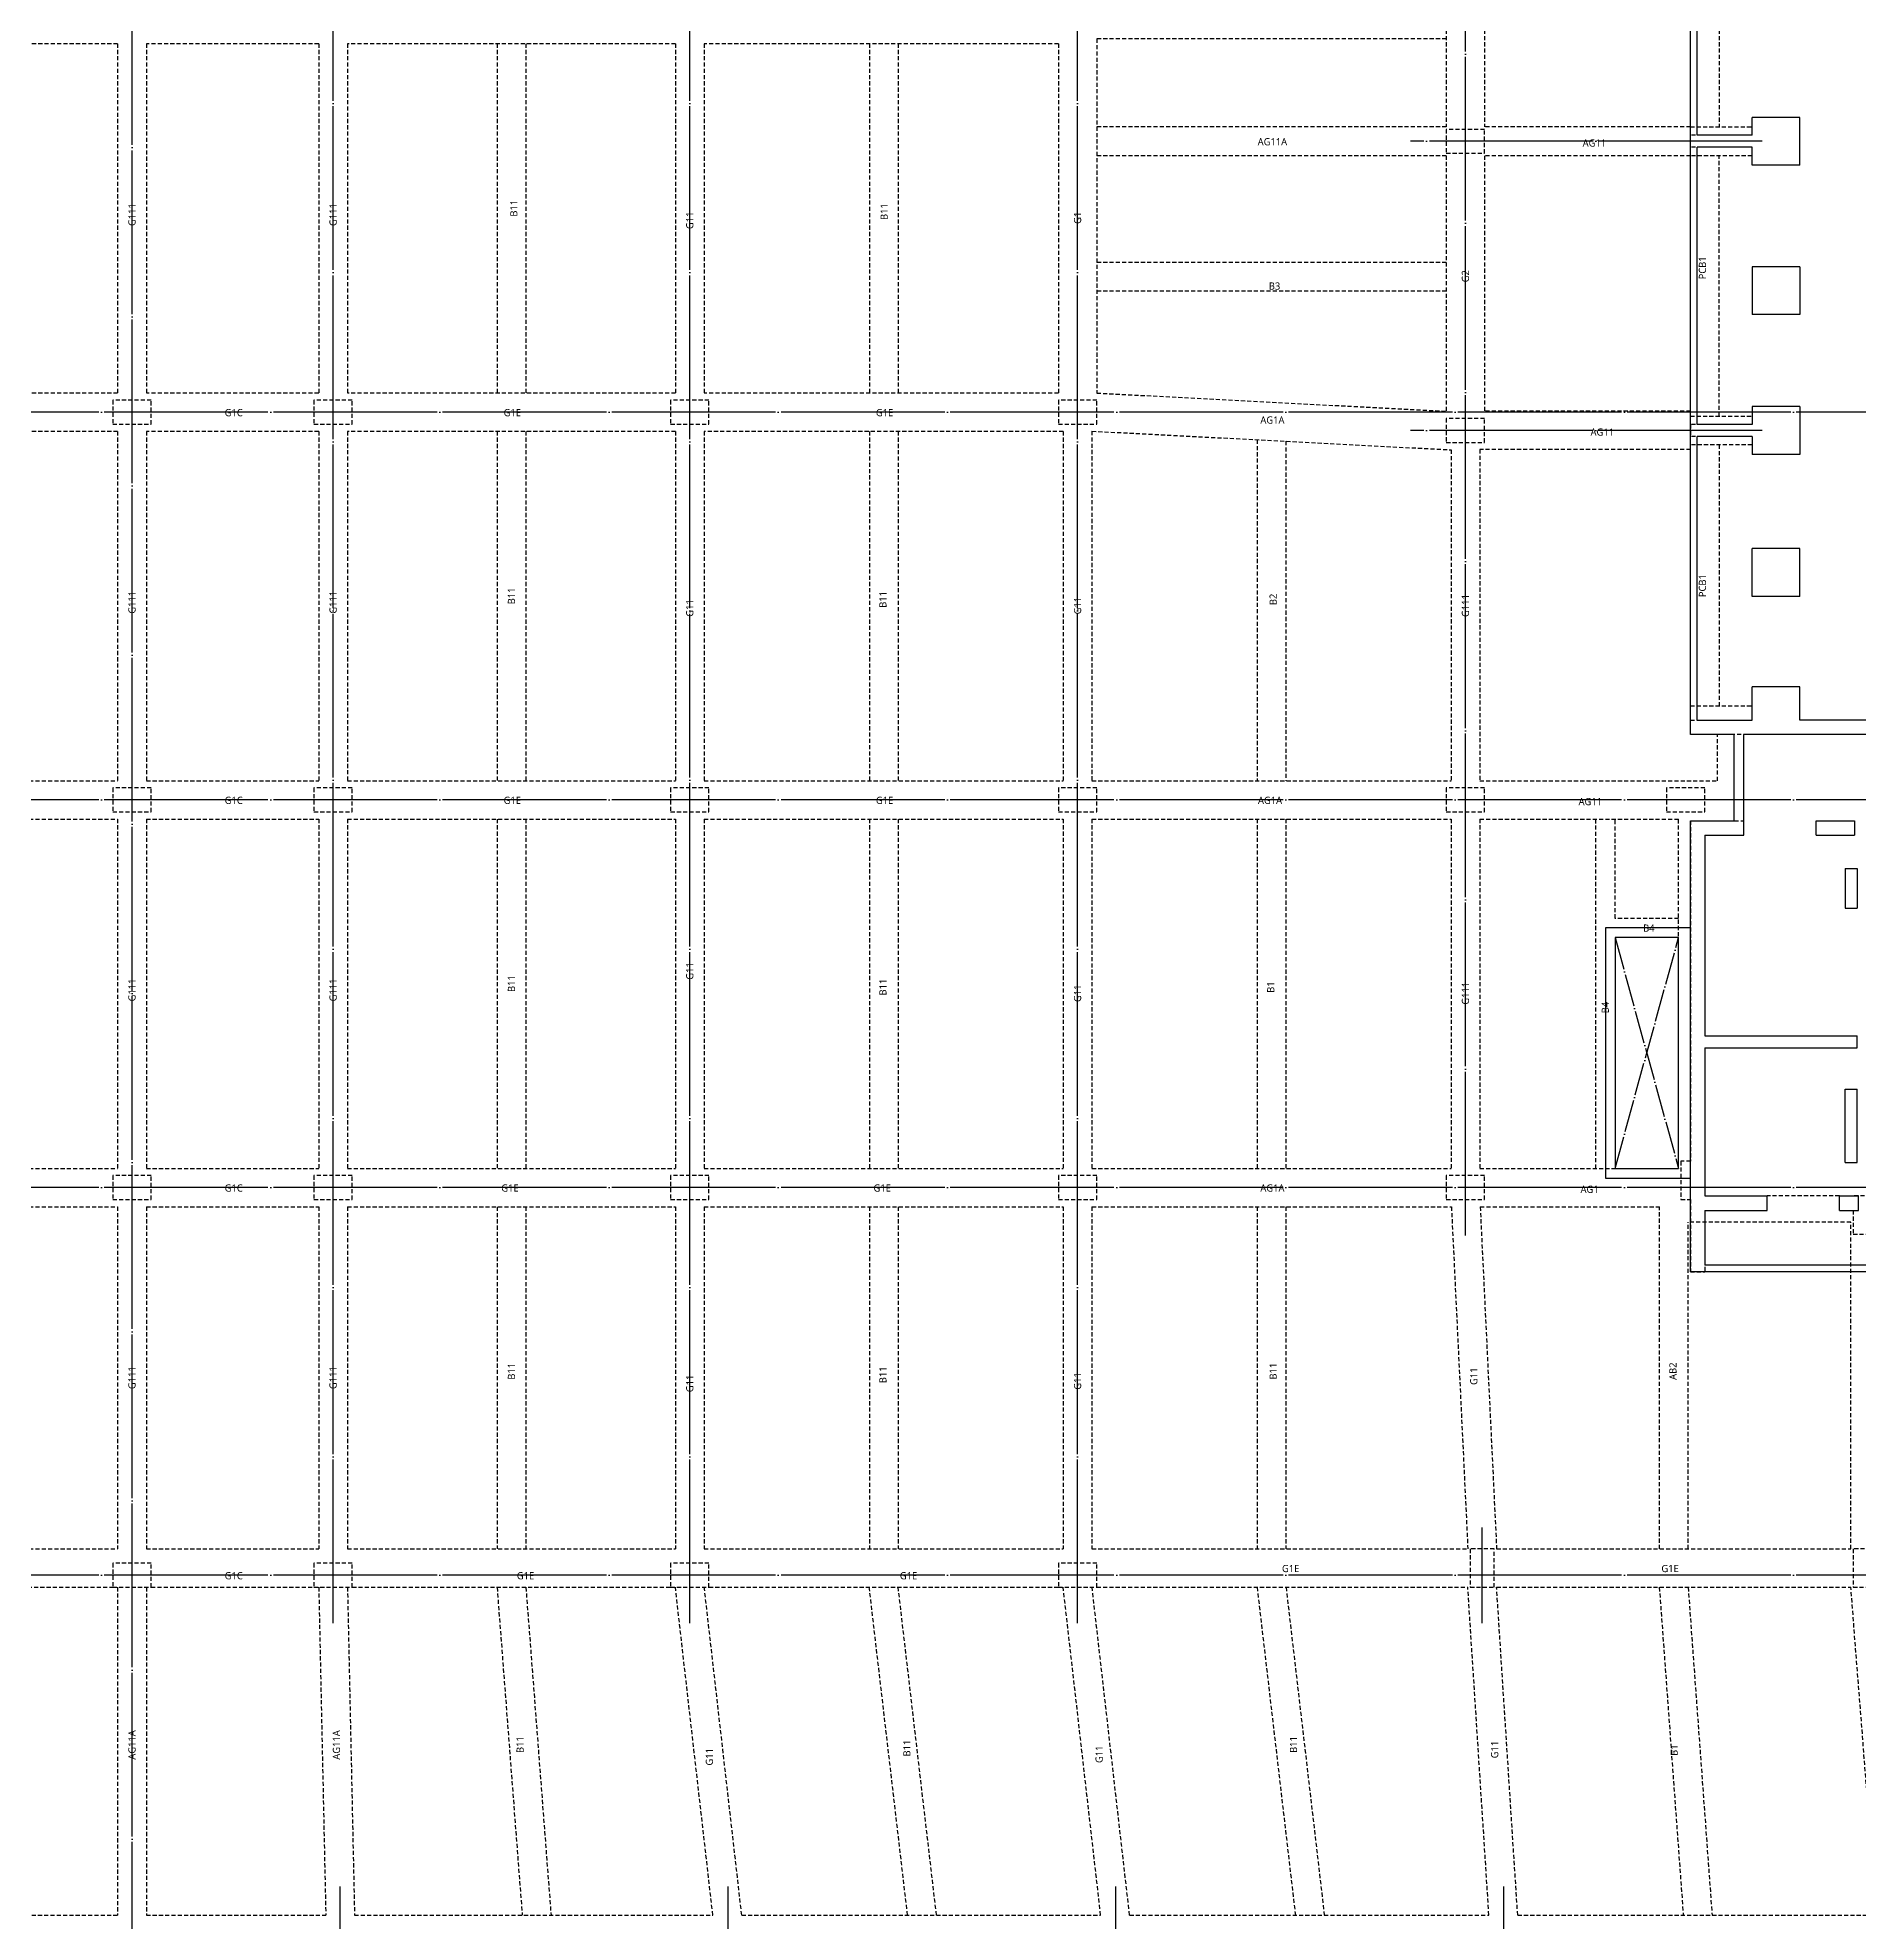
# Model space of a CAD drawing. Header units: millimetres. Extents: x 317501 to 2277231, y -321722 to 1186893.
# Drawn here: x 1598502 to 1636547, y 780428 to 819803 of the extents above; entities that cross this region are included whole.
import ezdxf
from ezdxf.enums import TextEntityAlignment as Align

# ---------------------------------------------------------------- set-up
doc = ezdxf.new("R2010")
doc.units = ezdxf.units.MM
doc.header["$LTSCALE"] = 57
for name, pattern in [('XS-지하주차장$0$CEN', [62, 60, -1, 0, -1]), ('XS-지하주차장$0$DDOT', [14, 12, -1, 0, -1]), ('XS-지하주차장$0$HID', [2.3, 1.5, -0.8])]:
    doc.linetypes.add(name, pattern=pattern)
for name, color, linetype in [('XS-지하주차장$0$AWG', 5, 'XS-지하주차장$0$HID'), ('XS-지하주차장$0$B', 9, 'XS-지하주차장$0$HID'), ('XS-지하주차장$0$CEN-P', 14, 'XS-지하주차장$0$CEN'), ('XS-지하주차장$0$DA', 7, 'XS-지하주차장$0$HID'), ('XS-지하주차장$0$G', 4, 'XS-지하주차장$0$HID'), ('XS-지하주차장$0$OPEN', 9, 'XS-지하주차장$0$DDOT'), ('XS-지하주차장$0$PG', 30, 'XS-지하주차장$0$HID'), ('XS-지하주차장$0$W1-H', 11, 'XS-지하주차장$0$HID'), ('XS-지하주차장$0$W11', 40, 'Continuous')]:
    doc.layers.add(name, color=color, linetype=linetype)
doc.layers.add('XS-지하주차장$0$B-TEXT', color=7, linetype='Continuous', plot=False)
doc.layers.add('XS-지하주차장$0$G-TEXT', color=3, linetype='Continuous', plot=False)
doc.styles.add('XS-지하주차장$0$맑은 고딕', font='malgun.ttf')

# ---------------------------------------------------------------- blocks, each defined once
blk = doc.blocks.new('XS-지하주차장$0$B1-W')
at = {"layer": 'XS-지하주차장$0$W1-H'}
for p, q in [((106385, 87445), (106385, 87820)), ((107385, 87820), (106385, 87820)), ((107385, 86820), (107385, 87820)), ((100000, 87570), (100000, 87070)), ((100800, 87570), (100000, 87570)), ((100800, 87070), (100800, 87570)), ((105100, 87195), (105100, 87445)), ((106385, 87445), (105100, 87445)), ((100000, 87070), (100800, 87070)), ((106385, 87195), (105100, 87195)), ((106385, 86820), (106385, 87195)), ((107385, 86820), (106385, 86820)), ((107385, 84700), (106385, 84700)), ((106385, 84700), (106385, 83700)), ((107385, 84700), (107385, 83700)), ((107385, 83700), (106385, 83700)), ((72150, 81910), (72150, 81410)), ((72950, 81910), (72150, 81910)), ((72950, 81410), (72950, 81910)), ((76350, 81910), (76350, 81410)), ((77150, 81910), (76350, 81910)), ((77150, 81410), (77150, 81910)), ((83800, 81910), (83800, 81410)), ((84600, 81910), (83800, 81910)), ((84600, 81410), (84600, 81910)), ((91900, 81910), (91900, 81410)), ((92700, 81910), (91900, 81910)), ((92700, 81410), (92700, 81910)), ((100000, 81530), (100000, 81030)), ((100800, 81530), (100000, 81530)), ((100800, 81030), (100800, 81530)), ((107385, 81780), (106385, 81780)), ((106385, 81780), (106385, 81405)), ((107385, 81780), (107385, 80780)), ((72150, 81410), (72950, 81410)), ((76350, 81410), (77150, 81410)), ((83800, 81410), (84600, 81410)), ((91900, 81410), (92700, 81410)), ((105100, 81405), (105100, 81155)), ((106385, 81405), (105100, 81405)), ((106385, 81155), (105100, 81155)), ((106385, 81155), (106385, 80780)), ((100000, 81030), (100800, 81030)), ((107385, 80780), (106385, 80780)), ((106385, 77810), (106385, 78810)), ((107385, 78810), (106385, 78810)), ((107385, 77810), (107385, 78810)), ((107385, 77810), (106385, 77810)), ((106385, 75225), (106385, 75925)), ((107385, 75925), (106385, 75925)), ((107385, 75225), (107385, 75925)), ((105100, 74925), (105100, 75225)), ((105100, 75225), (106385, 75225)), ((108805, 75225), (107385, 75225)), ((114025, 74925), (105100, 74925)), ((72150, 73810), (72150, 73310)), ((72950, 73810), (72150, 73810)), ((72950, 73310), (72950, 73810)), ((76350, 73810), (76350, 73310)), ((77150, 73810), (76350, 73810)), ((77150, 73310), (77150, 73810)), ((83800, 73810), (83800, 73310)), ((84600, 73810), (83800, 73810)), ((84600, 73310), (84600, 73810)), ((91900, 73810), (91900, 73310)), ((92700, 73810), (91900, 73810)), ((92700, 73310), (92700, 73810)), ((100000, 73810), (100000, 73310)), ((100800, 73810), (100000, 73810)), ((100800, 73310), (100800, 73810)), ((104600, 73810), (104600, 73310)), ((105400, 73810), (104600, 73810)), ((105400, 73310), (105400, 73810)), ((72150, 73310), (72950, 73310)), ((76350, 73310), (77150, 73310)), ((83800, 73310), (84600, 73310)), ((91900, 73310), (92700, 73310)), ((100000, 73310), (100800, 73310)), ((104600, 73310), (105400, 73310)), ((105100, 73125), (106215, 73125)), ((105100, 73125), (105100, 66010)), ((106215, 72825), (106215, 73125)), ((107725, 72825), (107725, 73125)), ((107725, 73125), (108525, 73125)), ((108525, 73125), (108525, 72825)), ((105400, 72825), (106215, 72825)), ((105400, 72825), (105400, 68630)), ((107725, 72825), (108525, 72825)), ((108330, 72125), (108330, 71295)), ((108330, 72125), (108580, 72125)), ((108580, 72125), (108580, 71295)), ((108330, 71295), (108580, 71295)), ((105400, 68630), (108580, 68630)), ((108580, 68380), (108580, 68630)), ((105400, 68380), (108580, 68380)), ((105400, 68380), (105400, 65285)), ((108330, 65985), (108330, 67520)), ((108330, 67520), (108580, 67520)), ((108580, 65985), (108580, 67520)), ((105100, 66010), (104900, 66010)), ((104900, 66010), (104900, 65210)), ((108330, 65985), (108580, 65985)), ((72150, 65710), (72150, 65210)), ((72950, 65710), (72150, 65710)), ((72950, 65210), (72950, 65710)), ((76350, 65710), (76350, 65210)), ((77150, 65710), (76350, 65710)), ((77150, 65210), (77150, 65710)), ((83800, 65710), (83800, 65210)), ((84600, 65710), (83800, 65710)), ((84600, 65210), (84600, 65710)), ((91900, 65710), (91900, 65210)), ((92700, 65710), (91900, 65710)), ((92700, 65210), (92700, 65710)), ((100000, 65710), (100000, 65210)), ((100800, 65710), (100000, 65710)), ((100800, 65210), (100800, 65710)), ((72150, 65210), (72950, 65210)), ((76350, 65210), (77150, 65210)), ((83800, 65210), (84600, 65210)), ((91900, 65210), (92700, 65210)), ((100000, 65210), (100800, 65210)), ((104900, 65210), (105100, 65210)), ((105100, 65210), (105100, 63700)), ((105400, 65285), (106700, 65285)), ((105400, 64985), (106700, 64985)), ((105400, 64985), (105400, 63700)), ((106700, 64985), (106700, 65285)), ((108210, 65285), (108500, 65285)), ((108210, 64985), (108210, 65285)), ((108210, 64985), (108500, 64985)), ((109000, 65285), (108500, 65285)), ((108500, 64985), (108500, 64485)), ((108500, 64485), (109000, 64485)), ((105100, 63700), (105400, 63700)), ((101000, 57910), (100500, 57910)), ((100500, 57910), (100500, 57110)), ((101000, 57110), (101000, 57910)), ((109000, 57910), (108500, 57910)), ((108500, 57910), (108500, 57110)), ((72150, 57610), (72150, 57110)), ((72950, 57610), (72150, 57610)), ((72950, 57110), (72950, 57610)), ((76350, 57610), (76350, 57110)), ((77150, 57610), (76350, 57610)), ((77150, 57110), (77150, 57610)), ((83800, 57610), (83800, 57110)), ((84600, 57610), (83800, 57610)), ((84600, 57110), (84600, 57610)), ((91900, 57610), (91900, 57110)), ((92700, 57610), (91900, 57610)), ((92700, 57110), (92700, 57610)), ((72150, 57110), (72950, 57110)), ((76350, 57110), (77150, 57110)), ((83800, 57110), (84600, 57110)), ((91900, 57110), (92700, 57110)), ((100500, 57110), (101000, 57110)), ((108500, 57110), (109000, 57110))]:
    blk.add_line(p, q, dxfattribs=at)
blk = doc.blocks.new('XS-지하주차장$0$106')
at = {"layer": 'XS-지하주차장$0$W11'}
for p, q in [((25145, 18575), (25145, 27680)), ((36060, 27680), (25145, 27680)), ((36060, 27680), (36060, 0)), ((26635, 27380), (25285, 27380)), ((25285, 18275), (25285, 27380)), ((26635, 27380), (26635, 26565)), ((26935, 27380), (26935, 26565)), ((26935, 27380), (31130, 27380)), ((31130, 27380), (31130, 24200)), ((31380, 27380), (31380, 24200)), ((31380, 27380), (34475, 27380)), ((34475, 27380), (34475, 26080)), ((34775, 27380), (34775, 26080)), ((34775, 27380), (35920, 27380)), ((35920, 27380), (35920, 20705)), ((26935, 26565), (26635, 26565)), ((34775, 26080), (34475, 26080)), ((26935, 25055), (26635, 25055)), ((26635, 25055), (26635, 24255)), ((26935, 25055), (26935, 24255)), ((27635, 24450), (28465, 24450)), ((27635, 24450), (27635, 24200)), ((28465, 24450), (28465, 24200)), ((33775, 24450), (32240, 24450)), ((32240, 24450), (32240, 24200)), ((33775, 24450), (33775, 24200)), ((34475, 24570), (34475, 24170)), ((34775, 24570), (34475, 24570)), ((34775, 24570), (34775, 24170)), ((26635, 24255), (26935, 24255)), ((27635, 24200), (28465, 24200)), ((31380, 24200), (31130, 24200)), ((33775, 24200), (32240, 24200)), ((34775, 24170), (34475, 24170)), ((26635, 23035), (26935, 23035)), ((26635, 23035), (26635, 21355)), ((26935, 23035), (26935, 21655)), ((34475, 22060), (34475, 20705)), ((34775, 22060), (34475, 22060)), ((34775, 22060), (34775, 20705)), ((26635, 21355), (27795, 21355)), ((26935, 21655), (28095, 21655)), ((27795, 21355), (27795, 20580)), ((28095, 21655), (28095, 20705)), ((27795, 19805), (27795, 20580)), ((34475, 20705), (28095, 20705)), ((34775, 20705), (35920, 20705)), ((34475, 20455), (28095, 20455)), ((28095, 19505), (28095, 20455)), ((34475, 19100), (34475, 20455)), ((34775, 19100), (34775, 20455)), ((34775, 20455), (35920, 20455)), ((35920, 20455), (35920, 13965)), ((26635, 18125), (26635, 19805)), ((26635, 19805), (27795, 19805)), ((26935, 18125), (26935, 19505)), ((26935, 19505), (28095, 19505)), ((34775, 19100), (34475, 19100)), ((16835, 10415), (16835, 18575)), ((16835, 18575), (25145, 18575)), ((17135, 15875), (17135, 18275)), ((17135, 18275), (19735, 18275)), ((19735, 17620), (19735, 18275)), ((20035, 18275), (22235, 18275)), ((20035, 17620), (20035, 18275)), ((22235, 17675), (22235, 18275)), ((22535, 18275), (24835, 18275)), ((22535, 17675), (22535, 18275)), ((24835, 13375), (24835, 18275)), ((25135, 10725), (25135, 18275)), ((25135, 18275), (25285, 18275)), ((26635, 18125), (26935, 18125)), ((19735, 17620), (20035, 17620)), ((22235, 17675), (22535, 17675)), ((27635, 16960), (28465, 16960)), ((27635, 16710), (27635, 16960)), ((28465, 16710), (28465, 16960)), ((31130, 16960), (31130, 10720)), ((31380, 16960), (31130, 16960)), ((31380, 13965), (31380, 16960)), ((33775, 16960), (32240, 16960)), ((32240, 16710), (32240, 16960)), ((33775, 16710), (33775, 16960)), ((34475, 16590), (34475, 16990)), ((34775, 16990), (34475, 16990)), ((34775, 16590), (34775, 16990)), ((26635, 16905), (26935, 16905)), ((26635, 16105), (26635, 16905)), ((26935, 16105), (26935, 16905)), ((27635, 16710), (28465, 16710)), ((33775, 16710), (32240, 16710)), ((34775, 16590), (34475, 16590)), ((22235, 15165), (22235, 16485)), ((22235, 16485), (22535, 16485)), ((22535, 15165), (22535, 16485)), ((17135, 15875), (19735, 15875)), ((19735, 15875), (19735, 16050)), ((20035, 16050), (19735, 16050)), ((20035, 15575), (20035, 16050)), ((26935, 16105), (26635, 16105)), ((17135, 11025), (17135, 15575)), ((17135, 15575), (20035, 15575)), ((22235, 15165), (22535, 15165)), ((34775, 15080), (34475, 15080)), ((34475, 13965), (34475, 15080)), ((34775, 13965), (34775, 15080)), ((26935, 14595), (26635, 14595)), ((26635, 13840), (26635, 14595)), ((26935, 13965), (26935, 14595)), ((19735, 11025), (19735, 14465)), ((19735, 14465), (20035, 14465)), ((20035, 10725), (20035, 14465)), ((22235, 13075), (22235, 14075)), ((22235, 14075), (22535, 14075)), ((22535, 13375), (22535, 14075)), ((26635, 13840), (26635, 13085)), ((30130, 13965), (26935, 13965)), ((30130, 13965), (30130, 13715)), ((34475, 13965), (31380, 13965)), ((34775, 13965), (35920, 13965)), ((7250, 13475), (0, 13475)), ((0, 13475), (0, 8925)), ((7250, 13475), (7250, 10415)), ((30130, 13715), (26935, 13715)), ((26935, 13715), (26935, 13085)), ((34475, 13715), (31380, 13715)), ((31380, 13715), (31380, 10720)), ((34475, 13715), (34475, 12600)), ((34775, 13715), (34775, 12600)), ((34775, 13715), (35920, 13715)), ((35920, 13715), (35920, 7225)), ((300, 13175), (300, 10575)), ((4850, 13175), (300, 13175)), ((4850, 13175), (4850, 11685)), ((6950, 13175), (5150, 13175)), ((5150, 13175), (5150, 11685)), ((6950, 13175), (6950, 10275)), ((22235, 13075), (24835, 13075)), ((22535, 13375), (24835, 13375)), ((24835, 10725), (24835, 13075)), ((26935, 13085), (26635, 13085)), ((34775, 12600), (34475, 12600)), ((4850, 11685), (5150, 11685)), ((26935, 11575), (26635, 11575)), ((26635, 11575), (26635, 10775)), ((26935, 11575), (26935, 10775)), ((17135, 11025), (19735, 11025)), ((34475, 11090), (34475, 10690)), ((34775, 11090), (34475, 11090)), ((34775, 11090), (34775, 10690)), ((17135, 10275), (17135, 10725)), ((17135, 10725), (20035, 10725)), ((24835, 10725), (25135, 10725)), ((26635, 10775), (26935, 10775)), ((27635, 10970), (28465, 10970)), ((27635, 10970), (27635, 10720)), ((27635, 10720), (28465, 10720)), ((28465, 10970), (28465, 10720)), ((31380, 10720), (31130, 10720)), ((33775, 10970), (32240, 10970)), ((32240, 10970), (32240, 10720)), ((33775, 10720), (32240, 10720)), ((33775, 10970), (33775, 10720)), ((34775, 10690), (34475, 10690)), ((5840, 10575), (300, 10575)), ((5840, 10275), (300, 10275)), ((300, 10275), (300, 8925)), ((5840, 10575), (5840, 10275)), ((17135, 10275), (6950, 10275)), ((16835, 10415), (7250, 10415)), ((26635, 9555), (26935, 9555)), ((26635, 9555), (26635, 7875)), ((26935, 9555), (26935, 8175)), ((0, 8925), (0, 0)), ((300, 8925), (1115, 8925)), ((1115, 8625), (1115, 8925)), ((2325, 8625), (2325, 8925)), ((2325, 8925), (3125, 8925)), ((3125, 8925), (3125, 8625)), ((4345, 8925), (4345, 8625)), ((4345, 8925), (5675, 8925)), ((5675, 8925), (5675, 7505)), ((8455, 8925), (7125, 8925)), ((7125, 8925), (7125, 7505)), ((8455, 8925), (8455, 8625)), ((9675, 8925), (9675, 8625)), ((10475, 8925), (9675, 8925)), ((10475, 8625), (10475, 8925)), ((11685, 8625), (11685, 8925)), ((12440, 8925), (11685, 8925)), ((12440, 8925), (13195, 8925)), ((13195, 8625), (13195, 8925)), ((14405, 8625), (14405, 8925)), ((14405, 8925), (15205, 8925)), ((15205, 8925), (15205, 8625)), ((16425, 8925), (16425, 8625)), ((16425, 8925), (17755, 8925)), ((17755, 8925), (17755, 7505)), ((20500, 8925), (19205, 8925)), ((19205, 8925), (19205, 7505)), ((20500, 8925), (20500, 8625)), ((21950, 8925), (20950, 8925)), ((20950, 8925), (20950, 7925)), ((21950, 8925), (21950, 7925)), ((24835, 8925), (23835, 8925)), ((23835, 8925), (23835, 7925)), ((24835, 8925), (24835, 1115)), ((300, 8625), (1115, 8625)), ((300, 8625), (300, 4705)), ((2325, 8625), (3125, 8625)), ((4345, 8625), (5375, 8625)), ((5375, 8625), (5375, 7205)), ((8455, 8625), (7425, 8625)), ((7425, 8625), (7425, 7205)), ((10475, 8625), (9675, 8625)), ((12315, 8625), (11685, 8625)), ((12315, 4705), (12315, 8625)), ((12565, 4705), (12565, 8625)), ((12565, 8625), (13195, 8625)), ((14405, 8625), (15205, 8625)), ((16425, 8625), (17455, 8625)), ((17455, 8625), (17455, 7205)), ((20500, 8625), (19505, 8625)), ((19505, 8625), (19505, 7205)), ((34475, 8580), (34475, 7225)), ((34775, 8580), (34475, 8580)), ((34775, 8580), (34775, 7225)), ((2930, 7925), (2930, 7295)), ((2930, 7925), (3180, 7925)), ((3180, 7925), (3180, 7295)), ((9620, 7925), (9620, 7295)), ((9870, 7925), (9620, 7925)), ((9870, 7925), (9870, 7295)), ((15010, 7925), (15010, 7295)), ((15010, 7925), (15260, 7925)), ((15260, 7925), (15260, 7295)), ((21950, 7925), (20950, 7925)), ((24535, 7925), (23835, 7925)), ((24535, 7925), (24535, 4705)), ((26635, 7875), (27795, 7875)), ((26935, 8175), (28095, 8175)), ((27795, 7875), (27795, 7100)), ((28095, 8175), (28095, 7225)), ((5675, 7505), (6400, 7505)), ((7125, 7505), (6400, 7505)), ((17755, 7505), (18480, 7505)), ((19205, 7505), (18480, 7505)), ((2930, 7295), (3180, 7295)), ((5375, 7205), (6275, 7205)), ((6275, 4705), (6275, 7205)), ((6525, 4705), (6525, 7205)), ((7425, 7205), (6525, 7205)), ((9870, 7295), (9620, 7295)), ((15010, 7295), (15260, 7295)), ((17455, 7205), (18355, 7205)), ((18355, 4705), (18355, 7205)), ((19505, 7205), (18605, 7205)), ((18605, 4705), (18605, 7205)), ((27795, 6325), (27795, 7100)), ((34475, 7225), (28095, 7225)), ((34775, 7225), (35920, 7225)), ((34475, 6975), (28095, 6975)), ((28095, 6025), (28095, 6975)), ((34475, 5620), (34475, 6975)), ((34775, 5620), (34775, 6975)), ((34775, 6975), (35920, 6975)), ((35920, 6975), (35920, 300)), ((26635, 4645), (26635, 6325)), ((26635, 6325), (27795, 6325)), ((26935, 4645), (26935, 6025)), ((26935, 6025), (28095, 6025)), ((34775, 5620), (34475, 5620)), ((300, 4705), (1000, 4705)), ((1000, 4705), (1000, 3705)), ((2980, 4705), (3980, 4705)), ((2980, 4705), (2980, 3705)), ((3980, 4705), (3980, 3705)), ((5900, 4705), (6275, 4705)), ((5900, 4705), (5900, 3705)), ((6525, 4705), (6900, 4705)), ((6900, 4705), (6900, 3705)), ((9820, 4705), (8820, 4705)), ((8820, 4705), (8820, 3705)), ((9820, 4705), (9820, 3705)), ((12315, 4705), (11940, 4705)), ((11940, 4705), (11940, 3705)), ((12940, 4705), (12565, 4705)), ((12940, 4705), (12940, 3705)), ((15060, 4705), (16060, 4705)), ((15060, 4705), (15060, 3705)), ((16060, 4705), (16060, 3705)), ((17980, 4705), (18355, 4705)), ((17980, 4705), (17980, 3705)), ((18605, 4705), (18980, 4705)), ((18980, 4705), (18980, 3705)), ((20950, 4705), (21950, 4705)), ((20950, 4705), (20950, 3705)), ((21950, 4705), (21950, 3705)), ((23835, 4705), (24535, 4705)), ((23835, 4705), (23835, 3705)), ((26635, 4645), (26935, 4645)), ((300, 3705), (300, 2285)), ((300, 3705), (1000, 3705)), ((2980, 3705), (3980, 3705)), ((5900, 3705), (6900, 3705)), ((9820, 3705), (8820, 3705)), ((12940, 3705), (11940, 3705)), ((15060, 3705), (16060, 3705)), ((17980, 3705), (18980, 3705)), ((21950, 3705), (20950, 3705)), ((24535, 3705), (23835, 3705)), ((24535, 3705), (24535, 2285)), ((26635, 3425), (26935, 3425)), ((26635, 2625), (26635, 3425)), ((26935, 2625), (26935, 3425)), ((27635, 3480), (28465, 3480)), ((27635, 3230), (27635, 3480)), ((27635, 3230), (28465, 3230)), ((28465, 3230), (28465, 3480)), ((31130, 300), (31130, 3480)), ((31380, 3480), (31130, 3480)), ((31380, 300), (31380, 3480)), ((33775, 3480), (32240, 3480)), ((32240, 3230), (32240, 3480)), ((33775, 3230), (32240, 3230)), ((33775, 3230), (33775, 3480)), ((34475, 3110), (34475, 3510)), ((34775, 3510), (34475, 3510)), ((34775, 3110), (34775, 3510)), ((34775, 3110), (34475, 3110)), ((26935, 2625), (26635, 2625)), ((300, 2285), (1000, 2285)), ((1000, 2285), (1000, 1285)), ((2980, 2285), (3980, 2285)), ((2980, 2285), (2980, 1285)), ((3980, 2285), (3980, 1285)), ((5900, 2285), (6900, 2285)), ((5900, 2285), (5900, 1285)), ((6900, 2285), (6900, 1285)), ((9820, 2285), (8820, 2285)), ((8820, 2285), (8820, 1285)), ((9820, 2285), (9820, 1285)), ((12940, 2285), (11940, 2285)), ((11940, 2285), (11940, 1285)), ((12940, 2285), (12940, 1285)), ((15060, 2285), (16060, 2285)), ((15060, 2285), (15060, 1285)), ((16060, 2285), (16060, 1285)), ((17980, 2285), (18980, 2285)), ((17980, 2285), (17980, 1285)), ((18980, 2285), (18980, 1285)), ((21950, 2285), (20950, 2285)), ((20950, 2285), (20950, 1285)), ((21950, 2285), (21950, 1285)), ((23835, 2285), (23835, 1285)), ((24535, 2285), (23835, 2285)), ((34775, 1600), (34475, 1600)), ((34475, 300), (34475, 1600)), ((34775, 300), (34775, 1600)), ((300, 1285), (300, 140)), ((300, 1285), (1000, 1285)), ((2980, 1285), (3980, 1285)), ((5900, 1285), (6275, 1285)), ((6275, 1285), (6275, 140)), ((6525, 1285), (6525, 140)), ((6525, 1285), (6900, 1285)), ((9820, 1285), (8820, 1285)), ((12315, 1285), (11940, 1285)), ((12315, 1285), (12315, 140)), ((12565, 1285), (12565, 140)), ((12940, 1285), (12565, 1285)), ((15060, 1285), (16060, 1285)), ((17980, 1285), (18355, 1285)), ((18355, 1285), (18355, 140)), ((18605, 1285), (18605, 140)), ((18605, 1285), (18980, 1285)), ((21950, 1285), (20950, 1285)), ((24535, 1285), (23835, 1285)), ((24535, 140), (24535, 1285)), ((26935, 1115), (24835, 1115)), ((26635, 915), (24835, 915)), ((24835, 915), (24835, 0)), ((26635, 0), (26635, 915)), ((26935, 300), (26935, 1115)), ((24835, 0), (0, 0)), ((6275, 140), (300, 140)), ((12315, 140), (6525, 140)), ((18355, 140), (12565, 140)), ((24535, 140), (18605, 140)), ((26935, 300), (31130, 300)), ((31380, 300), (34475, 300)), ((34775, 300), (35920, 300)), ((36060, 0), (26635, 0))]:
    blk.add_line(p, q, dxfattribs=at)

msp = doc.modelspace()

# ---------------------------------------------------------------- linework, layer by layer
at = {"layer": 'XS-지하주차장$0$AWG'}
for p, q in [((1633586.6, 804277.6), (1633586.6, 805242.6)), ((1632771.6, 796177.6), (1632771.6, 803477.6)), ((1636131.6, 795602.6), (1634621.6, 795602.6)), ((1636371.6, 795052.6), (1632971.6, 795052.6))]:
    msp.add_line(p, q, dxfattribs=at)
at = {"layer": 'XS-지하주차장$0$B'}
for p, q in [((1608096.6, 819677.6), (1608096.6, 812377.6)), ((1608696.6, 819677.6), (1608696.6, 812377.6)), ((1615871.6, 819677.6), (1615871.6, 812377.6)), ((1616471.6, 819677.6), (1616471.6, 812377.6)), ((1627921.6, 819777.6), (1620621.6, 819777.6)), ((1627921.6, 815107.6), (1620621.6, 815107.6)), ((1627921.6, 814507.6), (1620621.6, 814507.6)), ((1608096.6, 811577.6), (1608096.6, 804277.6)), ((1608696.6, 811577.6), (1608696.6, 804277.6)), ((1615871.6, 811577.6), (1615871.6, 804277.6)), ((1616471.6, 811577.6), (1616471.6, 804277.6)), ((1623971.6, 811402.6), (1623971.6, 804277.6)), ((1624571.6, 811371.4), (1624571.6, 804277.6)), ((1608096.6, 803477.6), (1608096.6, 796177.6)), ((1608696.6, 803477.6), (1608696.6, 796177.6)), ((1615871.6, 803477.6), (1615871.6, 796177.6)), ((1616471.6, 803477.6), (1616471.6, 796177.6)), ((1623971.6, 803477.6), (1623971.6, 796177.6)), ((1624571.6, 803477.6), (1624571.6, 796177.6)), ((1631046.6, 796177.6), (1631046.6, 803477.6)), ((1631446.6, 801402.6), (1631446.6, 803477.6)), ((1632771.6, 801402.6), (1631446.6, 801402.6)), ((1608096.6, 795377.6), (1608096.6, 788227.6)), ((1608696.6, 795377.6), (1608696.6, 788227.6)), ((1615871.6, 795377.6), (1615871.6, 788227.6)), ((1616471.6, 795377.6), (1616471.6, 788227.6)), ((1623971.6, 795377.6), (1623971.6, 788227.6)), ((1624571.6, 795377.6), (1624571.6, 788227.6)), ((1632371.6, 788227.6), (1632371.6, 795377.6)), ((1632971.6, 788227.6), (1632971.6, 795052.6)), ((1608095.7, 787427.6), (1608620.7, 780577.6)), ((1608697.5, 787427.6), (1609222.5, 780577.6)), ((1616669.6, 780577.6), (1615869.6, 787427.6)), ((1617273.7, 780577.6), (1616473.7, 787427.6)), ((1623969.6, 787427.6), (1624769.6, 780577.6)), ((1624573.7, 787427.6), (1625373.7, 780577.6)), ((1632370.8, 787427.6), (1632870.8, 780577.6)), ((1632972.4, 787427.6), (1633472.4, 780577.6))]:
    msp.add_line(p, q, dxfattribs=at)
at = {"layer": 'XS-지하주차장$0$CEN-P'}
for p, q in [((1600471.6, 778687.6), (1600471.6, 904517.6)), ((1604671.6, 786677.6), (1604671.6, 904517.6)), ((1634521.6, 817637.6), (1627171.6, 817637.6)), ((1716401.6, 811977.6), (1492421.6, 811977.6)), ((1634521.6, 811597.6), (1627171.6, 811597.6)), ((1716401.6, 803877.6), (1492421.6, 803877.6)), ((1716401.6, 795777.6), (1492421.6, 795777.6)), ((1628671.6, 786677.6), (1628671.6, 788677.6)), ((1716401.6, 787677.6), (1492421.6, 787677.6))]:
    msp.add_line(p, q, dxfattribs=at)
at = {"layer": 'XS-지하주차장$0$CEN-P', "color": 181}
for p, q in [((1612121.6, 786677.6), (1612121.6, 837277.6)), ((1620221.6, 786677.6), (1620221.6, 837277.6)), ((1628321.6, 794777.6), (1628321.6, 837277.6)), ((1604821.6, 709517.6), (1604821.6, 781177.6)), ((1612921.6, 754877.6), (1612921.6, 781177.6)), ((1621021.6, 754877.6), (1621021.6, 781177.6)), ((1629121.6, 754877.6), (1629121.6, 781177.6))]:
    msp.add_line(p, q, dxfattribs=at)
at = {"layer": 'XS-지하주차장$0$DA', "linetype": 'Continuous'}
for points in [[(1633021.6, 801202.6), (1631246.6, 801202.6), (1631246.6, 795977.6), (1633021.6, 795977.6)], [(1632771.6, 801002.6), (1631446.6, 801002.6), (1631446.6, 796177.6), (1632771.6, 796177.6), (1632771.6, 801002.6)]]:
    msp.add_lwpolyline(points, dxfattribs=at)
at = {"layer": 'XS-지하주차장$0$G'}
for p, q in [((1627921.6, 823377.6), (1627921.6, 817937.6)), ((1628721.6, 823377.6), (1628721.6, 817937.6)), ((1600171.6, 819677.6), (1595571.6, 819677.6)), ((1600171.6, 819677.6), (1600171.6, 812377.6)), ((1604371.6, 819677.6), (1600771.6, 819677.6)), ((1600771.6, 819677.6), (1600771.6, 812377.6)), ((1604371.6, 819677.6), (1604371.6, 812377.6)), ((1611821.6, 819677.6), (1604971.6, 819677.6)), ((1604971.6, 819677.6), (1604971.6, 812377.6)), ((1611821.6, 819677.6), (1611821.6, 812377.6)), ((1619821.6, 819677.6), (1612421.6, 819677.6)), ((1612421.6, 819677.6), (1612421.6, 812377.6)), ((1619821.6, 819677.6), (1619821.6, 812377.6)), ((1620621.6, 819777.6), (1620621.6, 812378.1)), ((1627921.6, 817937.6), (1620621.6, 817937.6)), ((1633021.6, 817937.6), (1628721.6, 817937.6)), ((1627921.6, 817337.6), (1620621.6, 817337.6)), ((1627921.6, 817337.6), (1627921.6, 811998.1)), ((1628721.6, 817337.6), (1628721.6, 811997.6)), ((1633021.6, 817337.6), (1628721.6, 817337.6)), ((1600171.6, 812377.6), (1595571.6, 812377.6)), ((1604371.6, 812377.6), (1600771.6, 812377.6)), ((1611821.6, 812377.6), (1604971.6, 812377.6)), ((1619821.6, 812377.6), (1612421.6, 812377.6)), ((1620621.6, 812378.1), (1627921.6, 811998.1)), ((1633021.6, 811997.6), (1628721.6, 811997.6)), ((1600171.6, 811577.6), (1595571.6, 811577.6)), ((1600171.6, 811577.6), (1600171.6, 804277.6)), ((1604371.6, 811577.6), (1600771.6, 811577.6)), ((1600771.6, 811577.6), (1600771.6, 804277.6)), ((1604371.6, 811577.6), (1604371.6, 804277.6)), ((1611821.6, 811577.6), (1604971.6, 811577.6)), ((1604971.6, 811577.6), (1604971.6, 804277.6)), ((1611821.6, 811577.6), (1611821.6, 804277.6)), ((1619921.6, 811577.6), (1612421.6, 811577.6)), ((1612421.6, 811577.6), (1612421.6, 804277.6)), ((1619921.6, 811577.6), (1619921.6, 804277.6)), ((1620521.6, 811582.2), (1620521.6, 804277.6)), ((1620521.6, 811582.2), (1628021.6, 811191.8)), ((1628021.6, 811191.8), (1628021.6, 804277.6)), ((1628621.6, 811197.6), (1628621.6, 804277.6)), ((1633021.6, 811197.6), (1628621.6, 811197.6)), ((1595571.6, 804277.6), (1600171.6, 804277.6)), ((1600771.6, 804277.6), (1604371.6, 804277.6)), ((1604971.6, 804277.6), (1611821.6, 804277.6)), ((1612421.6, 804277.6), (1619921.6, 804277.6)), ((1620521.6, 804277.6), (1628021.6, 804277.6)), ((1628621.6, 804277.6), (1633586.6, 804277.6)), ((1595571.6, 803477.6), (1600171.6, 803477.6)), ((1600171.6, 803477.6), (1600171.6, 796177.6)), ((1600771.6, 803477.6), (1604371.6, 803477.6)), ((1600771.6, 803477.6), (1600771.6, 796177.6)), ((1604371.6, 803477.6), (1604371.6, 796177.6)), ((1604971.6, 803477.6), (1611821.6, 803477.6)), ((1604971.6, 803477.6), (1604971.6, 796177.6)), ((1611821.6, 803477.6), (1611821.6, 796177.6)), ((1612421.6, 803477.6), (1619921.6, 803477.6)), ((1612421.6, 803477.6), (1612421.6, 796177.6)), ((1619921.6, 803477.6), (1619921.6, 796177.6)), ((1620521.6, 803477.6), (1620521.6, 796177.6)), ((1620521.6, 803477.6), (1628021.6, 803477.6)), ((1628021.6, 803477.6), (1628021.6, 796177.6)), ((1628621.6, 803477.6), (1628621.6, 796177.6)), ((1628621.6, 803477.6), (1632771.6, 803477.6)), ((1595571.6, 796177.6), (1600171.6, 796177.6)), ((1600771.6, 796177.6), (1604371.6, 796177.6)), ((1604971.6, 796177.6), (1611821.6, 796177.6)), ((1612421.6, 796177.6), (1619921.6, 796177.6)), ((1620521.6, 796177.6), (1628021.6, 796177.6)), ((1628621.6, 796177.6), (1632771.6, 796177.6)), ((1595571.6, 795377.6), (1600171.6, 795377.6)), ((1600171.6, 795377.6), (1600171.6, 788227.6)), ((1600771.6, 795377.6), (1604371.6, 795377.6)), ((1600771.6, 795377.6), (1600771.6, 788227.6)), ((1604371.6, 795377.6), (1604371.6, 788227.6)), ((1604971.6, 795377.6), (1611821.6, 795377.6)), ((1604971.6, 795377.6), (1604971.6, 788227.6)), ((1611821.6, 795377.6), (1611821.6, 788227.6)), ((1612421.6, 795377.6), (1619921.6, 795377.6)), ((1612421.6, 795377.6), (1612421.6, 788227.6)), ((1619921.6, 795377.6), (1619921.6, 788227.6)), ((1620521.6, 795377.6), (1620521.6, 788227.6)), ((1620521.6, 795377.6), (1628028.5, 795377.6)), ((1628028.5, 795377.6), (1628371.3, 788227.6)), ((1628629.2, 795377.6), (1632371.6, 795377.6)), ((1628629.2, 795377.6), (1628972, 788227.6)), ((1636371.6, 788227.6), (1636371.6, 795052.6)), ((1595571.6, 788227.6), (1600171.6, 788227.6)), ((1600771.6, 788227.6), (1604371.6, 788227.6)), ((1604971.6, 788227.6), (1611821.6, 788227.6)), ((1612421.6, 788227.6), (1619921.6, 788227.6)), ((1620521.6, 788227.6), (1628371.3, 788227.6)), ((1628972, 788227.6), (1636371.6, 788227.6)), ((1595671.6, 787427.6), (1600071.6, 787427.6)), ((1600171.6, 787427.6), (1600171.6, 780577.6)), ((1600771.6, 787427.6), (1600771.6, 780577.6)), ((1600871.6, 787427.6), (1604271.6, 787427.6)), ((1604371.5, 787427.6), (1604518.3, 780577.6)), ((1604971.7, 787427.6), (1605118.5, 780577.6)), ((1605071.6, 787427.6), (1611721.6, 787427.6)), ((1612602.5, 780577.6), (1611819.7, 787427.6)), ((1613206.4, 780577.6), (1612423.6, 787427.6)), ((1612521.6, 787427.6), (1619821.6, 787427.6)), ((1620702.5, 780577.6), (1619919.7, 787427.6)), ((1621306.4, 780577.6), (1620523.6, 787427.6)), ((1620621.6, 787427.6), (1628371, 787427.6)), ((1628811.4, 780577.6), (1628371, 787427.6)), ((1628972.2, 787427.6), (1636370.7, 787427.6)), ((1629412.6, 780577.6), (1628972.2, 787427.6)), ((1636908.9, 780577.6), (1636370.7, 787427.6)), ((1595229.5, 780577.6), (1600171.6, 780577.6)), ((1600771.6, 780577.6), (1604518.3, 780577.6)), ((1605118.5, 780577.6), (1612602.5, 780577.6)), ((1613206.4, 780577.6), (1620702.5, 780577.6)), ((1621306.4, 780577.6), (1628811.4, 780577.6)), ((1629412.6, 780577.6), (1636908.9, 780577.6))]:
    msp.add_line(p, q, dxfattribs=at)
at = {"layer": 'XS-지하주차장$0$OPEN'}
for points in [[(1631446.6, 796177.6), (1632771.6, 801002.6)], [(1631446.6, 801002.6), (1632771.6, 796177.6)]]:
    msp.add_lwpolyline(points, dxfattribs=at)
at = {"layer": 'XS-지하주차장$0$PG'}
for p, q in [((1633621.6, 823377.6), (1633621.6, 817937.6)), ((1633021.6, 817937.6), (1634306.6, 817937.6)), ((1634306.6, 817337.6), (1633021.6, 817337.6)), ((1633621.6, 811897.6), (1633621.6, 817337.6)), ((1633021.6, 811897.6), (1634306.6, 811897.6)), ((1634306.6, 811297.6), (1633021.6, 811297.6)), ((1633621.6, 811297.6), (1633621.6, 805842.6)), ((1633021.6, 805842.6), (1634306.6, 805842.6))]:
    msp.add_line(p, q, dxfattribs=at)

# ---------------------------------------------------------------- block references
at = {"layer": 'XS-지하주차장$0$W1-H'}
msp.add_blockref('XS-지하주차장$0$B1-W', (1527921.6, 730317.6), dxfattribs=at)
at = {"layer": 'XS-지하주차장$0$W11', "rotation": 270}
msp.add_blockref('XS-지하주차장$0$106', (1633021.6, 830077.6), dxfattribs=at)

# ---------------------------------------------------------------- texts
at = {"layer": 'XS-지하주차장$0$B-TEXT', "color": 0, "style": 'XS-지하주차장$0$맑은 고딕'}
for s, p in [('G111', (1600470.3, 816105.9)), ('G111', (1604670.3, 816105.9)), ('B11', (1608445.3, 816239.7)), ('B11', (1616179.6, 816169.1)), ('G11', (1612120.3, 815985.9)), ('G1', (1620220.3, 816038.2)), ('PCB1', (1633270.3, 814993.5)), ('G2', (1628320.3, 814818.2)), ('PCB1', (1633270.3, 808353.5)), ('G111', (1600470.3, 808005.9)), ('G111', (1604670.3, 808005.9)), ('B11', (1608395.3, 808139.7)), ('G11', (1612120.3, 807885.9)), ('B11', (1616154.6, 808067.1)), ('G11', (1620220.3, 807938.2)), ('B2', (1624304.6, 808067.1)), ('G111', (1628320.3, 807938.2)), ('G111', (1600470.3, 799905.9)), ('G111', (1604670.3, 799905.9)), ('B11', (1608395.3, 800039.7)), ('G11', (1612120.3, 800303)), ('B11', (1616154.6, 799967.1)), ('G11', (1620220.3, 799838.2)), ('B1', (1624254.6, 799967.1)), ('G111', (1628320.3, 799838.2)), ('B4', (1631242.7, 799539.1)), ('G111', (1600470.3, 791805.9)), ('G111', (1604670.3, 791805.9)), ('B11', (1608395.3, 791939.7)), ('B11', (1616154.6, 791867.1)), ('G11', (1620220.3, 791738.2)), ('B11', (1624304.6, 791942.1)), ('G11', (1628495.7, 791837)), ('AB2', (1632654.6, 791942.1)), ('G11', (1612120.3, 791685.9)), ('AG11A', (1600470.3, 784132.9)), ('AG11A', (1604740, 784132.9)), ('B11', (1608576.1, 784139.7)), ('G11', (1612530.3, 783885.9)), ('B11', (1616654.6, 784067.1)), ('G11', (1620670.3, 783938.2)), ('B11', (1624729.6, 784142.1)), ('G11', (1628931.5, 784037)), ('B1', (1632679.6, 784023.8))]:
    msp.add_text(s, height=150, rotation=90, dxfattribs=at).set_placement(p, align=Align.MIDDLE_CENTER)
for s, p in [('B3', (1624334.7, 814613.8)), ('B4', (1632151.8, 801199.9))]:
    msp.add_text(s, height=150, dxfattribs=at).set_placement(p, align=Align.MIDDLE_CENTER)
at = {"layer": 'XS-지하주차장$0$G-TEXT', "color": 3, "style": 'XS-지하주차장$0$맑은 고딕'}
for s, p in [('AG11A', (1624289.9, 817629)), ('AG11', (1631014.9, 817602.4)), ('G1C', (1602595.5, 811969)), ('G1E', (1608414.9, 811969)), ('G1E', (1616189.9, 811969)), ('AG1A', (1624289.9, 811814.6)), ('AG11', (1631179.6, 811562.4)), ('G1C', (1602595.5, 803869)), ('G1E', (1608414.9, 803869)), ('G1E', (1616189.9, 803869)), ('AG1A', (1624239.9, 803869)), ('AG11', (1630929.6, 803842.4)), ('G1C', (1602595.5, 795769)), ('G1E', (1608364.9, 795769)), ('G1E', (1616139.9, 795769)), ('AG1A', (1624289.9, 795769)), ('AG1', (1630914.9, 795742.4)), ('G1E', (1624670.1, 787819)), ('G1E', (1632595.1, 787819)), ('G1C', (1602595.5, 787669)), ('G1E', (1608689.9, 787669)), ('G1E', (1616689.9, 787669))]:
    msp.add_text(s, height=150, dxfattribs=at).set_placement(p, align=Align.MIDDLE_CENTER)

doc.saveas('drawing.dxf')
